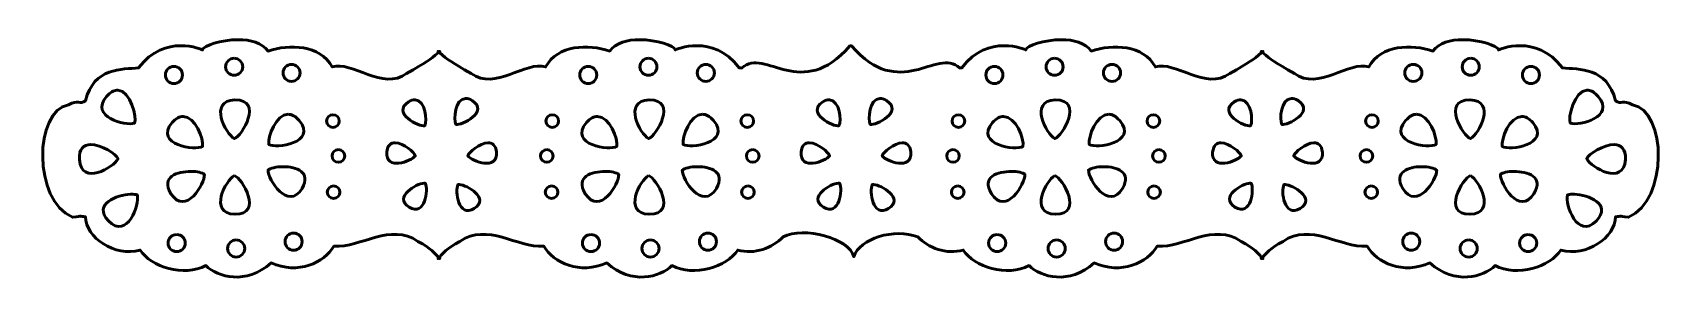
# Model space of a CAD drawing. Header units: centimetres. Extents: x -15.6 to 16.4, y -2.6 to 2.3.
import ezdxf

# ---------------------------------------------------------------- set-up
doc = ezdxf.new("R2010")
doc.units = ezdxf.units.CM
doc.header["$MEASUREMENT"] = 0
doc.layers.add('Layer 1', color=7, linetype='Continuous')

msp = doc.modelspace()

# ---------------------------------------------------------------- linework, layer by layer
at = {"layer": 'Layer 1', "color": 56, "lineweight": 53}
for points, knots in [([(-11.5845, 2.17001), (-11.92373, 2.17017), (-12.26834, 2.04982), (-12.28399, 1.97157), (-12.28399, 1.97157), (-12.28399, 1.97157), (-13.01654, 2.30779), (-13.53332, 1.61934), (-13.53332, 1.61934), (-13.85417, 1.58962), (-14.40836, 1.63183), (-14.57429, 0.97772), (-14.57429, 0.97772), (-14.6871, 0.89131), (-14.71411, 1.00448), (-14.90502, 0.89752), (-14.90502, 0.89752), (-15.57568, 0.78498), (-15.60341, -0.98051), (-14.82482, -1.301), (-14.82482, -1.301), (-14.6017, -1.27147), (-14.70083, -1.28913), (-14.57429, -1.29273), (-14.57429, -1.29273), (-14.56503, -1.70247), (-14.00277, -2.0857), (-13.50521, -1.94427), (-13.50521, -1.94427), (-13.29546, -2.26956), (-12.64641, -2.47988), (-12.21867, -2.24771), (-12.21867, -2.24771), (-11.9885, -2.47394), (-11.43697, -2.63406), (-10.94454, -2.19479), (-10.94454, -2.19479), (-10.42268, -2.43049), (-9.89956, -2.19246), (-9.71671, -1.87068), (-9.71671, -1.87068), (-9.18626, -1.89874), (-8.61482, -1.40312), (-8.07464, -1.77477), (-8.07464, -1.77477), (-7.82476, -1.90428), (-7.73048, -2.01953), (-7.68273, -2.07656), (-7.68273, -2.07656), (-7.68273, -2.07656), (-7.68273, -2.11211), (-7.68273, -2.11211), (-7.68273, -2.11211), (-7.67753, -2.1094), (-7.67189, -2.10424), (-7.66537, -2.09723), (-7.66537, -2.09723), (-7.65885, -2.10425), (-7.6532, -2.1094), (-7.64801, -2.11211), (-7.64801, -2.11211), (-7.64801, -2.11211), (-7.64801, -2.07656), (-7.64801, -2.07656), (-7.64801, -2.07656), (-7.60026, -2.01953), (-7.50597, -1.90428), (-7.2561, -1.77477), (-7.2561, -1.77477), (-6.71592, -1.40313), (-6.14448, -1.89874), (-5.61403, -1.87068), (-5.61403, -1.87068), (-5.43118, -2.19247), (-4.90806, -2.4305), (-4.3862, -2.19479), (-4.3862, -2.19479), (-3.89376, -2.63406), (-3.34224, -2.47394), (-3.11207, -2.24771), (-3.11207, -2.24771), (-2.68433, -2.47988), (-2.03529, -2.26956), (-1.82553, -1.94427), (-1.82553, -1.94427), (-1.49984, -2.03685), (-1.14624, -1.90443), (-0.93835, -1.68713), (-0.93835, -1.68713), (-0.53723, -1.46981), (0.35837, -1.71217), (0.44244, -2.07656), (0.44244, -2.07656), (0.55051, -1.7165), (1.23822, -1.51192), (1.69177, -1.68465), (1.69177, -1.68465), (1.89933, -1.90347), (2.25447, -2.03721), (2.58143, -1.94427), (2.58143, -1.94427), (2.79118, -2.26956), (3.44023, -2.47988), (3.86797, -2.24771), (3.86797, -2.24771), (4.09814, -2.47394), (4.64967, -2.63406), (5.1421, -2.19479), (5.1421, -2.19479), (5.66396, -2.43049), (6.18708, -2.19246), (6.36993, -1.87068), (6.36993, -1.87068), (6.90038, -1.89874), (7.47182, -1.40312), (8.012, -1.77477), (8.012, -1.77477), (8.26188, -1.90428), (8.35616, -2.01953), (8.40391, -2.07656), (8.40391, -2.07656), (8.40391, -2.07656), (8.40391, -2.11211), (8.40391, -2.11211), (8.40391, -2.11211), (8.40911, -2.1094), (8.41475, -2.10424), (8.42127, -2.09723), (8.42127, -2.09723), (8.42779, -2.10425), (8.43344, -2.1094), (8.43863, -2.11211), (8.43863, -2.11211), (8.43863, -2.11211), (8.43863, -2.07656), (8.43863, -2.07656), (8.43863, -2.07656), (8.48638, -2.01953), (8.58067, -1.90428), (8.83054, -1.77477), (8.83054, -1.77477), (9.37072, -1.40313), (9.94216, -1.89874), (10.47261, -1.87068), (10.47261, -1.87068), (10.65546, -2.19247), (11.17858, -2.4305), (11.70044, -2.19479), (11.70044, -2.19479), (12.19288, -2.63406), (12.7444, -2.47394), (12.97457, -2.24771), (12.97457, -2.24771), (13.40231, -2.47988), (14.05135, -2.26956), (14.26111, -1.94427), (14.26111, -1.94427), (14.75867, -2.08571), (15.32093, -1.70248), (15.33019, -1.29273), (15.33019, -1.29273), (15.45673, -1.28913), (15.35759, -1.27147), (15.58072, -1.301), (15.58072, -1.301), (16.35931, -0.98051), (16.33158, 0.78498), (15.66092, 0.89752), (15.66092, 0.89752), (15.47001, 1.00448), (15.443, 0.89131), (15.33019, 0.97772), (15.33019, 0.97772), (15.16426, 1.63183), (14.61007, 1.58962), (14.28922, 1.61934), (14.28922, 1.61934), (13.77244, 2.30779), (13.03989, 1.97157), (13.03989, 1.97157), (13.03989, 1.97157), (13.02424, 2.04982), (12.67963, 2.17017), (12.3404, 2.17001), (12.3404, 2.17001), (12.1083, 2.1699), (11.8784, 2.11367), (11.75832, 1.94842), (11.75832, 1.94842), (11.34278, 2.08762), (10.74321, 2.07384), (10.50568, 1.63753), (10.50568, 1.63753), (10.12537, 1.7652), (9.51116, 1.16374), (9.05461, 1.50855), (9.05461, 1.50855), (8.66918, 1.72696), (8.58979, 1.78264), (8.43863, 1.91204), (8.43863, 1.91204), (8.43863, 1.91204), (8.43863, 1.94181), (8.43863, 1.94181), (8.43863, 1.94181), (8.43243, 1.93645), (8.42719, 1.93203), (8.42127, 1.92693), (8.42127, 1.92693), (8.41534, 1.93203), (8.4101, 1.93646), (8.40391, 1.94181), (8.40391, 1.94181), (8.40391, 1.94181), (8.40391, 1.91204), (8.40391, 1.91204), (8.40391, 1.91204), (8.25274, 1.78264), (8.17335, 1.72696), (7.78793, 1.50855), (7.78793, 1.50855), (7.33138, 1.16375), (6.71717, 1.76521), (6.33686, 1.63753), (6.33686, 1.63753), (6.09933, 2.07384), (5.49976, 2.08762), (5.08422, 1.94842), (5.08422, 1.94842), (4.96414, 2.11366), (4.73424, 2.1699), (4.50214, 2.17001), (4.50214, 2.17001), (4.16291, 2.17017), (3.8183, 2.04982), (3.80265, 1.97157), (3.80265, 1.97157), (3.80265, 1.97157), (3.0701, 2.30779), (2.55332, 1.61934), (2.55332, 1.61934), (2.53978, 1.61809), (2.52383, 1.61709), (2.5095, 1.61603), (2.5095, 1.61603), (2.5095, 1.61603), (2.5095, 1.62182), (2.5095, 1.62182), (2.5095, 1.62182), (2.05338, 2.01884), (1.34614, 0.95682), (0.39862, 2.04929), (0.39862, 2.04929), (0.39862, 2.04929), (0.36555, 2.04929), (0.36555, 2.04929), (0.36555, 2.04929), (-0.58197, 0.95683), (-1.28921, 2.01884), (-1.74533, 1.62182), (-1.74533, 1.62182), (-1.74533, 1.62182), (-1.74533, 1.61603), (-1.74533, 1.61603), (-1.74533, 1.61603), (-1.76251, 1.61726), (-1.78133, 1.61785), (-1.79742, 1.61934), (-1.79742, 1.61934), (-2.3142, 2.30779), (-3.04675, 1.97157), (-3.04675, 1.97157), (-3.04675, 1.97157), (-3.0624, 2.04982), (-3.40701, 2.17017), (-3.74624, 2.17001), (-3.74624, 2.17001), (-3.97834, 2.1699), (-4.20824, 2.11367), (-4.32832, 1.94842), (-4.32832, 1.94842), (-4.74386, 2.08762), (-5.34343, 2.07384), (-5.58096, 1.63753), (-5.58096, 1.63753), (-5.96127, 1.7652), (-6.57548, 1.16374), (-7.03203, 1.50855), (-7.03203, 1.50855), (-7.41746, 1.72696), (-7.49685, 1.78264), (-7.64801, 1.91204), (-7.64801, 1.91204), (-7.64801, 1.91204), (-7.64801, 1.94181), (-7.64801, 1.94181), (-7.64801, 1.94181), (-7.65421, 1.93645), (-7.65945, 1.93203), (-7.66537, 1.92693), (-7.66537, 1.92693), (-7.6713, 1.93203), (-7.67654, 1.93646), (-7.68273, 1.94181), (-7.68273, 1.94181), (-7.68273, 1.94181), (-7.68273, 1.91204), (-7.68273, 1.91204), (-7.68273, 1.91204), (-7.8339, 1.78264), (-7.91329, 1.72696), (-8.29871, 1.50855), (-8.29871, 1.50855), (-8.75526, 1.16375), (-9.36947, 1.76521), (-9.74978, 1.63753), (-9.74978, 1.63753), (-9.98731, 2.07384), (-10.58688, 2.08762), (-11.00242, 1.94842), (-11.00242, 1.94842), (-11.1225, 2.11366), (-11.3524, 2.1699), (-11.5845, 2.17001)], [0, 0, 0, 0, 0.01219512, 0.01219512, 0.01219512, 0.01219512, 0.02439024, 0.02439024, 0.02439024, 0.02439024, 0.03658537, 0.03658537, 0.03658537, 0.03658537, 0.04878049, 0.04878049, 0.04878049, 0.04878049, 0.06097561, 0.06097561, 0.06097561, 0.06097561, 0.07317073, 0.07317073, 0.07317073, 0.07317073, 0.08536585, 0.08536585, 0.08536585, 0.08536585, 0.09756098, 0.09756098, 0.09756098, 0.09756098, 0.1097561, 0.1097561, 0.1097561, 0.1097561, 0.12195122, 0.12195122, 0.12195122, 0.12195122, 0.13414634, 0.13414634, 0.13414634, 0.13414634, 0.14634146, 0.14634146, 0.14634146, 0.14634146, 0.15853659, 0.15853659, 0.15853659, 0.15853659, 0.17073171, 0.17073171, 0.17073171, 0.17073171, 0.18292683, 0.18292683, 0.18292683, 0.18292683, 0.19512195, 0.19512195, 0.19512195, 0.19512195, 0.20731707, 0.20731707, 0.20731707, 0.20731707, 0.2195122, 0.2195122, 0.2195122, 0.2195122, 0.23170732, 0.23170732, 0.23170732, 0.23170732, 0.24390244, 0.24390244, 0.24390244, 0.24390244, 0.25609756, 0.25609756, 0.25609756, 0.25609756, 0.26829268, 0.26829268, 0.26829268, 0.26829268, 0.2804878, 0.2804878, 0.2804878, 0.2804878, 0.29268293, 0.29268293, 0.29268293, 0.29268293, 0.30487805, 0.30487805, 0.30487805, 0.30487805, 0.31707317, 0.31707317, 0.31707317, 0.31707317, 0.32926829, 0.32926829, 0.32926829, 0.32926829, 0.34146341, 0.34146341, 0.34146341, 0.34146341, 0.35365854, 0.35365854, 0.35365854, 0.35365854, 0.36585366, 0.36585366, 0.36585366, 0.36585366, 0.37804878, 0.37804878, 0.37804878, 0.37804878, 0.3902439, 0.3902439, 0.3902439, 0.3902439, 0.40243902, 0.40243902, 0.40243902, 0.40243902, 0.41463415, 0.41463415, 0.41463415, 0.41463415, 0.42682927, 0.42682927, 0.42682927, 0.42682927, 0.43902439, 0.43902439, 0.43902439, 0.43902439, 0.45121951, 0.45121951, 0.45121951, 0.45121951, 0.46341463, 0.46341463, 0.46341463, 0.46341463, 0.47560976, 0.47560976, 0.47560976, 0.47560976, 0.48780488, 0.48780488, 0.48780488, 0.48780488, 0.5, 0.5, 0.5, 0.5, 0.51219512, 0.51219512, 0.51219512, 0.51219512, 0.52439024, 0.52439024, 0.52439024, 0.52439024, 0.53658537, 0.53658537, 0.53658537, 0.53658537, 0.54878049, 0.54878049, 0.54878049, 0.54878049, 0.56097561, 0.56097561, 0.56097561, 0.56097561, 0.57317073, 0.57317073, 0.57317073, 0.57317073, 0.58536585, 0.58536585, 0.58536585, 0.58536585, 0.59756098, 0.59756098, 0.59756098, 0.59756098, 0.6097561, 0.6097561, 0.6097561, 0.6097561, 0.62195122, 0.62195122, 0.62195122, 0.62195122, 0.63414634, 0.63414634, 0.63414634, 0.63414634, 0.64634146, 0.64634146, 0.64634146, 0.64634146, 0.65853659, 0.65853659, 0.65853659, 0.65853659, 0.67073171, 0.67073171, 0.67073171, 0.67073171, 0.68292683, 0.68292683, 0.68292683, 0.68292683, 0.69512195, 0.69512195, 0.69512195, 0.69512195, 0.70731707, 0.70731707, 0.70731707, 0.70731707, 0.7195122, 0.7195122, 0.7195122, 0.7195122, 0.73170732, 0.73170732, 0.73170732, 0.73170732, 0.74390244, 0.74390244, 0.74390244, 0.74390244, 0.75609756, 0.75609756, 0.75609756, 0.75609756, 0.76829268, 0.76829268, 0.76829268, 0.76829268, 0.7804878, 0.7804878, 0.7804878, 0.7804878, 0.79268293, 0.79268293, 0.79268293, 0.79268293, 0.80487805, 0.80487805, 0.80487805, 0.80487805, 0.81707317, 0.81707317, 0.81707317, 0.81707317, 0.82926829, 0.82926829, 0.82926829, 0.82926829, 0.84146341, 0.84146341, 0.84146341, 0.84146341, 0.85365854, 0.85365854, 0.85365854, 0.85365854, 0.86585366, 0.86585366, 0.86585366, 0.86585366, 0.87804878, 0.87804878, 0.87804878, 0.87804878, 0.8902439, 0.8902439, 0.8902439, 0.8902439, 0.90243902, 0.90243902, 0.90243902, 0.90243902, 0.91463415, 0.91463415, 0.91463415, 0.91463415, 0.92682927, 0.92682927, 0.92682927, 0.92682927, 0.93902439, 0.93902439, 0.93902439, 0.93902439, 0.95121951, 0.95121951, 0.95121951, 0.95121951, 0.96341463, 0.96341463, 0.96341463, 0.96341463, 0.97560976, 0.97560976, 0.97560976, 0.97560976, 1, 1, 1, 1]), ([(-12.84375, 1.64746), (-12.75149, 1.64746), (-12.67673, 1.5727), (-12.67673, 1.48044), (-12.67673, 1.48044), (-12.67673, 1.38818), (-12.75149, 1.31342), (-12.84375, 1.31342), (-12.84375, 1.31342), (-12.93601, 1.31342), (-13.01077, 1.38818), (-13.01077, 1.48044), (-13.01077, 1.48044), (-13.01077, 1.5727), (-12.93601, 1.64746), (-12.84375, 1.64746)], [0, 0, 0, 0, 0.2, 0.2, 0.2, 0.2, 0.4, 0.4, 0.4, 0.4, 0.6, 0.6, 0.6, 0.6, 1, 1, 1, 1]), ([(-11.66718, 1.80786), (-11.57492, 1.80786), (-11.50016, 1.7331), (-11.50016, 1.64084), (-11.50016, 1.64084), (-11.50016, 1.54858), (-11.57492, 1.47382), (-11.66718, 1.47382), (-11.66718, 1.47382), (-11.75944, 1.47382), (-11.8342, 1.54858), (-11.8342, 1.64084), (-11.8342, 1.64084), (-11.8342, 1.7331), (-11.75944, 1.80786), (-11.66718, 1.80786)], [0, 0, 0, 0, 0.2, 0.2, 0.2, 0.2, 0.4, 0.4, 0.4, 0.4, 0.6, 0.6, 0.6, 0.6, 1, 1, 1, 1]), ([(-10.54518, 1.68797), (-10.45292, 1.68797), (-10.37816, 1.61321), (-10.37816, 1.52095), (-10.37816, 1.52095), (-10.37816, 1.42869), (-10.45292, 1.35393), (-10.54518, 1.35393), (-10.54518, 1.35393), (-10.63744, 1.35393), (-10.7122, 1.42869), (-10.7122, 1.52095), (-10.7122, 1.52095), (-10.7122, 1.61321), (-10.63744, 1.68797), (-10.54518, 1.68797)], [0, 0, 0, 0, 0.2, 0.2, 0.2, 0.2, 0.4, 0.4, 0.4, 0.4, 0.6, 0.6, 0.6, 0.6, 1, 1, 1, 1]), ([(-4.7475, 1.64746), (-4.65524, 1.64746), (-4.58048, 1.5727), (-4.58048, 1.48044), (-4.58048, 1.48044), (-4.58048, 1.38818), (-4.65524, 1.31342), (-4.7475, 1.31342), (-4.7475, 1.31342), (-4.83976, 1.31342), (-4.91452, 1.38818), (-4.91452, 1.48044), (-4.91452, 1.48044), (-4.91452, 1.5727), (-4.83976, 1.64746), (-4.7475, 1.64746)], [0, 0, 0, 0, 0.2, 0.2, 0.2, 0.2, 0.4, 0.4, 0.4, 0.4, 0.6, 0.6, 0.6, 0.6, 1, 1, 1, 1]), ([(-3.57093, 1.80786), (-3.47867, 1.80786), (-3.40391, 1.7331), (-3.40391, 1.64084), (-3.40391, 1.64084), (-3.40391, 1.54858), (-3.47867, 1.47382), (-3.57093, 1.47382), (-3.57093, 1.47382), (-3.66319, 1.47382), (-3.73795, 1.54858), (-3.73795, 1.64084), (-3.73795, 1.64084), (-3.73795, 1.7331), (-3.66319, 1.80786), (-3.57093, 1.80786)], [0, 0, 0, 0, 0.2, 0.2, 0.2, 0.2, 0.4, 0.4, 0.4, 0.4, 0.6, 0.6, 0.6, 0.6, 1, 1, 1, 1]), ([(-2.44893, 1.68797), (-2.35667, 1.68797), (-2.28191, 1.61321), (-2.28191, 1.52095), (-2.28191, 1.52095), (-2.28191, 1.42869), (-2.35667, 1.35393), (-2.44893, 1.35393), (-2.44893, 1.35393), (-2.54119, 1.35393), (-2.61595, 1.42869), (-2.61595, 1.52095), (-2.61595, 1.52095), (-2.61595, 1.61321), (-2.54119, 1.68797), (-2.44893, 1.68797)], [0, 0, 0, 0, 0.2, 0.2, 0.2, 0.2, 0.4, 0.4, 0.4, 0.4, 0.6, 0.6, 0.6, 0.6, 1, 1, 1, 1]), ([(3.19, 1.64746), (3.28226, 1.64746), (3.35702, 1.5727), (3.35702, 1.48044), (3.35702, 1.48044), (3.35702, 1.38818), (3.28226, 1.31342), (3.19, 1.31342), (3.19, 1.31342), (3.09774, 1.31342), (3.02298, 1.38818), (3.02298, 1.48044), (3.02298, 1.48044), (3.02298, 1.5727), (3.09774, 1.64746), (3.19, 1.64746)], [0, 0, 0, 0, 0.2, 0.2, 0.2, 0.2, 0.4, 0.4, 0.4, 0.4, 0.6, 0.6, 0.6, 0.6, 1, 1, 1, 1]), ([(4.36657, 1.80786), (4.45883, 1.80786), (4.53359, 1.7331), (4.53359, 1.64084), (4.53359, 1.64084), (4.53359, 1.54858), (4.45883, 1.47382), (4.36657, 1.47382), (4.36657, 1.47382), (4.27431, 1.47382), (4.19955, 1.54858), (4.19955, 1.64084), (4.19955, 1.64084), (4.19955, 1.7331), (4.27431, 1.80786), (4.36657, 1.80786)], [0, 0, 0, 0, 0.2, 0.2, 0.2, 0.2, 0.4, 0.4, 0.4, 0.4, 0.6, 0.6, 0.6, 0.6, 1, 1, 1, 1]), ([(5.48857, 1.68797), (5.58083, 1.68797), (5.65559, 1.61321), (5.65559, 1.52095), (5.65559, 1.52095), (5.65559, 1.42869), (5.58083, 1.35393), (5.48857, 1.35393), (5.48857, 1.35393), (5.39631, 1.35393), (5.32155, 1.42869), (5.32155, 1.52095), (5.32155, 1.52095), (5.32155, 1.61321), (5.39631, 1.68797), (5.48857, 1.68797)], [0, 0, 0, 0, 0.2, 0.2, 0.2, 0.2, 0.4, 0.4, 0.4, 0.4, 0.6, 0.6, 0.6, 0.6, 1, 1, 1, 1]), ([(11.37637, 1.68797), (11.46863, 1.68797), (11.54339, 1.61321), (11.54339, 1.52095), (11.54339, 1.52095), (11.54339, 1.42869), (11.46863, 1.35393), (11.37637, 1.35393), (11.37637, 1.35393), (11.28411, 1.35393), (11.20935, 1.42869), (11.20935, 1.52095), (11.20935, 1.52095), (11.20935, 1.61321), (11.28411, 1.68797), (11.37637, 1.68797)], [0, 0, 0, 0, 0.2, 0.2, 0.2, 0.2, 0.4, 0.4, 0.4, 0.4, 0.6, 0.6, 0.6, 0.6, 1, 1, 1, 1]), ([(12.49837, 1.80786), (12.59063, 1.80786), (12.66539, 1.7331), (12.66539, 1.64084), (12.66539, 1.64084), (12.66539, 1.54858), (12.59063, 1.47382), (12.49837, 1.47382), (12.49837, 1.47382), (12.40611, 1.47382), (12.33135, 1.54858), (12.33135, 1.64084), (12.33135, 1.64084), (12.33135, 1.7331), (12.40611, 1.80786), (12.49837, 1.80786)], [0, 0, 0, 0, 0.2, 0.2, 0.2, 0.2, 0.4, 0.4, 0.4, 0.4, 0.6, 0.6, 0.6, 0.6, 1, 1, 1, 1]), ([(13.67494, 1.64746), (13.7672, 1.64746), (13.84196, 1.5727), (13.84196, 1.48044), (13.84196, 1.48044), (13.84196, 1.38818), (13.7672, 1.31342), (13.67494, 1.31342), (13.67494, 1.31342), (13.58268, 1.31342), (13.50792, 1.38818), (13.50792, 1.48044), (13.50792, 1.48044), (13.50792, 1.5727), (13.58268, 1.64746), (13.67494, 1.64746)], [0, 0, 0, 0, 0.2, 0.2, 0.2, 0.2, 0.4, 0.4, 0.4, 0.4, 0.6, 0.6, 0.6, 0.6, 1, 1, 1, 1]), ([(-13.93846, 1.18113), (-13.69306, 1.16963), (-13.55919, 0.64881), (-13.61269, 0.53869), (-13.61269, 0.53869), (-13.78886, 0.47631), (-14.50328, 0.66132), (-14.16005, 1.06041), (-14.16005, 1.06041), (-14.08854, 1.13922), (-14.02259, 1.17499), (-13.96244, 1.1803), (-13.96244, 1.1803), (-13.95429, 1.18101), (-13.94638, 1.18149), (-13.93846, 1.18112), (-13.93846, 1.18112), (-13.93846, 1.18112), (-13.93846, 1.18113), (-13.93846, 1.18113)], [0, 0, 0, 0, 0.16666667, 0.16666667, 0.16666667, 0.16666667, 0.33333333, 0.33333333, 0.33333333, 0.33333333, 0.5, 0.5, 0.5, 0.5, 0.66666667, 0.66666667, 0.66666667, 0.66666667, 1, 1, 1, 1]), ([(-11.65312, 0.99344), (-11.08557, 0.99886), (-11.51501, 0.28282), (-11.66387, 0.23772), (-11.66387, 0.23772), (-11.82928, 0.3247), (-12.17917, 0.97443), (-11.65312, 0.99344)], [0, 0, 0, 0, 0.33333333, 0.33333333, 0.33333333, 0.33333333, 1, 1, 1, 1]), ([(-8.13086, 0.99344), (-7.92761, 0.98674), (-7.89142, 0.58788), (-7.94317, 0.48825), (-7.94317, 0.48825), (-8.04935, 0.45842), (-8.5975, 0.7352), (-8.2615, 0.9521), (-8.2615, 0.9521), (-8.21194, 0.98216), (-8.1685, 0.99468), (-8.13086, 0.99344)], [0, 0, 0, 0, 0.25, 0.25, 0.25, 0.25, 0.5, 0.5, 0.5, 0.5, 1, 1, 1, 1]), ([(-7.14446, 1.0199), (-7.10682, 1.02114), (-7.06339, 1.00862), (-7.01382, 0.97856), (-7.01382, 0.97856), (-6.67782, 0.76166), (-7.2268, 0.48488), (-7.33297, 0.51471), (-7.33297, 0.51471), (-7.38472, 0.61434), (-7.34771, 1.0132), (-7.14445, 1.0199), (-7.14445, 1.0199), (-7.14445, 1.0199), (-7.14446, 1.0199), (-7.14446, 1.0199)], [0, 0, 0, 0, 0.2, 0.2, 0.2, 0.2, 0.4, 0.4, 0.4, 0.4, 0.6, 0.6, 0.6, 0.6, 1, 1, 1, 1]), ([(-3.55687, 0.99344), (-2.98932, 0.99886), (-3.41876, 0.28282), (-3.56762, 0.23772), (-3.56762, 0.23772), (-3.73303, 0.3247), (-4.08292, 0.97443), (-3.55687, 0.99344)], [0, 0, 0, 0, 0.33333333, 0.33333333, 0.33333333, 0.33333333, 1, 1, 1, 1]), ([(-0.03461, 0.99344), (0.16864, 0.98674), (0.20483, 0.58788), (0.15308, 0.48825), (0.15308, 0.48825), (0.0469, 0.45842), (-0.50125, 0.7352), (-0.16525, 0.9521), (-0.16525, 0.9521), (-0.11569, 0.98216), (-0.07225, 0.99468), (-0.03461, 0.99344)], [0, 0, 0, 0, 0.25, 0.25, 0.25, 0.25, 0.5, 0.5, 0.5, 0.5, 1, 1, 1, 1]), ([(0.95179, 1.0199), (0.98943, 1.02114), (1.03286, 1.00862), (1.08243, 0.97856), (1.08243, 0.97856), (1.41843, 0.76166), (0.86945, 0.48488), (0.76328, 0.51471), (0.76328, 0.51471), (0.71153, 0.61434), (0.74854, 1.0132), (0.9518, 1.0199), (0.9518, 1.0199), (0.9518, 1.0199), (0.95179, 1.0199), (0.95179, 1.0199)], [0, 0, 0, 0, 0.2, 0.2, 0.2, 0.2, 0.4, 0.4, 0.4, 0.4, 0.6, 0.6, 0.6, 0.6, 1, 1, 1, 1]), ([(4.38063, 0.99344), (4.94818, 0.99886), (4.51874, 0.28282), (4.36988, 0.23772), (4.36988, 0.23772), (4.20447, 0.3247), (3.85458, 0.97443), (4.38063, 0.99344)], [0, 0, 0, 0, 0.33333333, 0.33333333, 0.33333333, 0.33333333, 1, 1, 1, 1]), ([(8.00873, 0.99344), (8.21198, 0.98674), (8.24817, 0.58788), (8.19642, 0.48825), (8.19642, 0.48825), (8.09024, 0.45842), (7.54209, 0.7352), (7.87809, 0.9521), (7.87809, 0.9521), (7.92765, 0.98216), (7.97109, 0.99468), (8.00873, 0.99344)], [0, 0, 0, 0, 0.25, 0.25, 0.25, 0.25, 0.5, 0.5, 0.5, 0.5, 1, 1, 1, 1]), ([(8.99512, 1.0199), (9.03276, 1.02114), (9.07619, 1.00862), (9.12576, 0.97856), (9.12576, 0.97856), (9.46176, 0.76166), (8.91278, 0.48488), (8.80661, 0.51471), (8.80661, 0.51471), (8.75486, 0.61434), (8.79187, 1.0132), (8.99513, 1.0199), (8.99513, 1.0199), (8.99513, 1.0199), (8.99512, 1.0199), (8.99512, 1.0199)], [0, 0, 0, 0, 0.2, 0.2, 0.2, 0.2, 0.4, 0.4, 0.4, 0.4, 0.6, 0.6, 0.6, 0.6, 1, 1, 1, 1]), ([(12.48432, 0.99344), (13.01037, 0.97443), (12.66048, 0.32471), (12.49507, 0.23772), (12.49507, 0.23772), (12.34621, 0.28282), (11.91677, 0.99885), (12.48432, 0.99344)], [0, 0, 0, 0, 0.33333333, 0.33333333, 0.33333333, 0.33333333, 1, 1, 1, 1]), ([(14.76966, 1.18113), (14.77758, 1.1815), (14.78549, 1.18113), (14.79364, 1.18031), (14.79364, 1.18031), (14.8538, 1.175), (14.91974, 1.13924), (14.99125, 1.06042), (14.99125, 1.06042), (15.33448, 0.66132), (14.62007, 0.47632), (14.44389, 0.53869), (14.44389, 0.53869), (14.39039, 0.64881), (14.52426, 1.16964), (14.76966, 1.18113)], [0, 0, 0, 0, 0.2, 0.2, 0.2, 0.2, 0.4, 0.4, 0.4, 0.4, 0.6, 0.6, 0.6, 0.6, 1, 1, 1, 1]), ([(-12.66516, 0.67098), (-12.42554, 0.67214), (-12.25671, 0.22556), (-12.28482, 0.08228), (-12.28482, 0.08228), (-12.4133, -0.00539), (-13.24028, 0.10994), (-12.88013, 0.54861), (-12.88013, 0.54861), (-12.80473, 0.63563), (-12.73225, 0.67065), (-12.66516, 0.67098)], [0, 0, 0, 0, 0.25, 0.25, 0.25, 0.25, 0.5, 0.5, 0.5, 0.5, 1, 1, 1, 1]), ([(-10.60885, 0.7115), (-10.54176, 0.71118), (-10.46928, 0.67533), (-10.39388, 0.5883), (-10.39388, 0.5883), (-10.03373, 0.14963), (-10.86071, 0.03513), (-10.98919, 0.1228), (-10.98919, 0.1228), (-11.0173, 0.26607), (-10.84848, 0.71266), (-10.60885, 0.7115)], [0, 0, 0, 0, 0.25, 0.25, 0.25, 0.25, 0.5, 0.5, 0.5, 0.5, 1, 1, 1, 1]), ([(-9.73655, 0.7024), (-9.66823, 0.7024), (-9.61253, 0.64669), (-9.61253, 0.57838), (-9.61253, 0.57838), (-9.61253, 0.51006), (-9.66823, 0.45518), (-9.73655, 0.45518), (-9.73655, 0.45518), (-9.80487, 0.45518), (-9.86057, 0.51006), (-9.86057, 0.57838), (-9.86057, 0.57838), (-9.86057, 0.6467), (-9.80487, 0.7024), (-9.73655, 0.7024)], [0, 0, 0, 0, 0.2, 0.2, 0.2, 0.2, 0.4, 0.4, 0.4, 0.4, 0.6, 0.6, 0.6, 0.6, 1, 1, 1, 1]), ([(-5.44947, 0.7024), (-5.38115, 0.7024), (-5.32545, 0.64669), (-5.32545, 0.57838), (-5.32545, 0.57838), (-5.32545, 0.51006), (-5.38115, 0.45518), (-5.44947, 0.45518), (-5.44947, 0.45518), (-5.51779, 0.45518), (-5.57349, 0.51006), (-5.57349, 0.57838), (-5.57349, 0.57838), (-5.57349, 0.6467), (-5.51779, 0.7024), (-5.44947, 0.7024)], [0, 0, 0, 0, 0.2, 0.2, 0.2, 0.2, 0.4, 0.4, 0.4, 0.4, 0.6, 0.6, 0.6, 0.6, 1, 1, 1, 1]), ([(-4.56891, 0.67098), (-4.32929, 0.67214), (-4.16046, 0.22556), (-4.18857, 0.08228), (-4.18857, 0.08228), (-4.31705, -0.00539), (-5.14403, 0.10994), (-4.78388, 0.54861), (-4.78388, 0.54861), (-4.70848, 0.63563), (-4.636, 0.67065), (-4.56891, 0.67098)], [0, 0, 0, 0, 0.25, 0.25, 0.25, 0.25, 0.5, 0.5, 0.5, 0.5, 1, 1, 1, 1]), ([(-2.5126, 0.7115), (-2.44551, 0.71118), (-2.37303, 0.67533), (-2.29763, 0.5883), (-2.29763, 0.5883), (-1.93748, 0.14963), (-2.76446, 0.03513), (-2.89294, 0.1228), (-2.89294, 0.1228), (-2.92105, 0.26607), (-2.75223, 0.71266), (-2.5126, 0.7115)], [0, 0, 0, 0, 0.25, 0.25, 0.25, 0.25, 0.5, 0.5, 0.5, 0.5, 1, 1, 1, 1]), ([(-1.6403, 0.7024), (-1.57198, 0.7024), (-1.51628, 0.64669), (-1.51628, 0.57838), (-1.51628, 0.57838), (-1.51628, 0.51006), (-1.57198, 0.45518), (-1.6403, 0.45518), (-1.6403, 0.45518), (-1.70862, 0.45518), (-1.76432, 0.51006), (-1.76432, 0.57838), (-1.76432, 0.57838), (-1.76432, 0.6467), (-1.70862, 0.7024), (-1.6403, 0.7024)], [0, 0, 0, 0, 0.2, 0.2, 0.2, 0.2, 0.4, 0.4, 0.4, 0.4, 0.6, 0.6, 0.6, 0.6, 1, 1, 1, 1]), ([(2.48803, 0.7024), (2.55635, 0.7024), (2.61205, 0.64669), (2.61205, 0.57838), (2.61205, 0.57838), (2.61205, 0.51006), (2.55635, 0.45518), (2.48803, 0.45518), (2.48803, 0.45518), (2.41971, 0.45518), (2.36401, 0.51006), (2.36401, 0.57838), (2.36401, 0.57838), (2.36401, 0.6467), (2.41971, 0.7024), (2.48803, 0.7024)], [0, 0, 0, 0, 0.2, 0.2, 0.2, 0.2, 0.4, 0.4, 0.4, 0.4, 0.6, 0.6, 0.6, 0.6, 1, 1, 1, 1]), ([(3.36859, 0.67098), (3.60821, 0.67214), (3.77704, 0.22556), (3.74893, 0.08228), (3.74893, 0.08228), (3.62045, -0.00539), (2.79347, 0.10994), (3.15362, 0.54861), (3.15362, 0.54861), (3.22902, 0.63563), (3.3015, 0.67065), (3.36859, 0.67098)], [0, 0, 0, 0, 0.25, 0.25, 0.25, 0.25, 0.5, 0.5, 0.5, 0.5, 1, 1, 1, 1]), ([(5.4249, 0.7115), (5.49199, 0.71118), (5.56447, 0.67533), (5.63987, 0.5883), (5.63987, 0.5883), (6.00002, 0.14963), (5.17304, 0.03513), (5.04456, 0.1228), (5.04456, 0.1228), (5.01645, 0.26607), (5.18527, 0.71266), (5.4249, 0.7115)], [0, 0, 0, 0, 0.25, 0.25, 0.25, 0.25, 0.5, 0.5, 0.5, 0.5, 1, 1, 1, 1]), ([(6.2972, 0.7024), (6.36552, 0.7024), (6.42122, 0.64669), (6.42122, 0.57838), (6.42122, 0.57838), (6.42122, 0.51006), (6.36552, 0.45518), (6.2972, 0.45518), (6.2972, 0.45518), (6.22888, 0.45518), (6.17318, 0.51006), (6.17318, 0.57838), (6.17318, 0.57838), (6.17318, 0.6467), (6.22888, 0.7024), (6.2972, 0.7024)], [0, 0, 0, 0, 0.2, 0.2, 0.2, 0.2, 0.4, 0.4, 0.4, 0.4, 0.6, 0.6, 0.6, 0.6, 1, 1, 1, 1]), ([(10.56774, 0.7024), (10.63606, 0.7024), (10.69176, 0.64669), (10.69176, 0.57838), (10.69176, 0.57838), (10.69176, 0.51006), (10.63606, 0.45518), (10.56774, 0.45518), (10.56774, 0.45518), (10.49942, 0.45518), (10.44372, 0.51006), (10.44372, 0.57838), (10.44372, 0.57838), (10.44372, 0.6467), (10.49942, 0.7024), (10.56774, 0.7024)], [0, 0, 0, 0, 0.2, 0.2, 0.2, 0.2, 0.4, 0.4, 0.4, 0.4, 0.6, 0.6, 0.6, 0.6, 1, 1, 1, 1]), ([(11.44004, 0.7115), (11.67966, 0.71266), (11.84849, 0.26608), (11.82038, 0.1228), (11.82038, 0.1228), (11.6919, 0.03513), (10.86492, 0.14963), (11.22507, 0.5883), (11.22507, 0.5883), (11.30047, 0.67532), (11.37295, 0.71117), (11.44004, 0.7115)], [0, 0, 0, 0, 0.25, 0.25, 0.25, 0.25, 0.5, 0.5, 0.5, 0.5, 1, 1, 1, 1]), ([(13.49635, 0.67098), (13.56344, 0.67066), (13.63592, 0.63563), (13.71132, 0.54861), (13.71132, 0.54861), (14.07147, 0.10994), (13.24449, -0.00539), (13.11601, 0.08228), (13.11601, 0.08228), (13.0879, 0.22555), (13.25672, 0.67214), (13.49635, 0.67098)], [0, 0, 0, 0, 0.25, 0.25, 0.25, 0.25, 0.5, 0.5, 0.5, 0.5, 1, 1, 1, 1]), ([(-14.4759, 0.11866), (-14.26348, 0.12558), (-13.96648, -0.06713), (-13.93516, -0.15915), (-13.93516, -0.15915), (-14.01648, -0.32742), (-14.65485, -0.69913), (-14.6917, -0.17403), (-14.6917, -0.17403), (-14.70095, 0.03861), (-14.60335, 0.11451), (-14.4759, 0.11867), (-14.4759, 0.11867), (-14.4759, 0.11867), (-14.4759, 0.11866), (-14.4759, 0.11866)], [0, 0, 0, 0, 0.2, 0.2, 0.2, 0.2, 0.4, 0.4, 0.4, 0.4, 0.6, 0.6, 0.6, 0.6, 1, 1, 1, 1]), ([(-9.62989, 0.0211), (-9.56157, 0.0211), (-9.50587, -0.03461), (-9.50587, -0.10292), (-9.50587, -0.10292), (-9.50587, -0.17124), (-9.56157, -0.22694), (-9.62989, -0.22694), (-9.62989, -0.22694), (-9.69821, -0.22694), (-9.75309, -0.17124), (-9.75309, -0.10292), (-9.75309, -0.10292), (-9.75309, -0.0346), (-9.69821, 0.0211), (-9.62989, 0.0211)], [0, 0, 0, 0, 0.2, 0.2, 0.2, 0.2, 0.4, 0.4, 0.4, 0.4, 0.6, 0.6, 0.6, 0.6, 1, 1, 1, 1]), ([(-8.51864, 0.15339), (-8.3586, 0.14934), (-8.14062, -0.0319), (-8.12673, -0.10293), (-8.12673, -0.10293), (-8.20454, -0.21086), (-8.71375, -0.39755), (-8.68484, -0.02769), (-8.68484, -0.02769), (-8.67028, 0.10901), (-8.60248, 0.1555), (-8.51865, 0.15339), (-8.51865, 0.15339), (-8.51865, 0.15339), (-8.51864, 0.15339), (-8.51864, 0.15339)], [0, 0, 0, 0, 0.2, 0.2, 0.2, 0.2, 0.4, 0.4, 0.4, 0.4, 0.6, 0.6, 0.6, 0.6, 1, 1, 1, 1]), ([(-6.70707, 0.15339), (-6.62324, 0.15551), (-6.55461, 0.10902), (-6.54005, -0.02769), (-6.54005, -0.02769), (-6.51113, -0.39755), (-7.02035, -0.21086), (-7.09816, -0.10293), (-7.09816, -0.10293), (-7.08426, -0.0319), (-6.86711, 0.14934), (-6.70707, 0.15339)], [0, 0, 0, 0, 0.25, 0.25, 0.25, 0.25, 0.5, 0.5, 0.5, 0.5, 1, 1, 1, 1]), ([(-5.55613, 0.0211), (-5.48781, 0.0211), (-5.43293, -0.03461), (-5.43293, -0.10292), (-5.43293, -0.10292), (-5.43293, -0.17124), (-5.48781, -0.22694), (-5.55613, -0.22694), (-5.55613, -0.22694), (-5.62445, -0.22694), (-5.68015, -0.17124), (-5.68015, -0.10292), (-5.68015, -0.10292), (-5.68015, -0.0346), (-5.62445, 0.0211), (-5.55613, 0.0211)], [0, 0, 0, 0, 0.2, 0.2, 0.2, 0.2, 0.4, 0.4, 0.4, 0.4, 0.6, 0.6, 0.6, 0.6, 1, 1, 1, 1]), ([(-1.53364, 0.0211), (-1.46532, 0.0211), (-1.40962, -0.03461), (-1.40962, -0.10292), (-1.40962, -0.10292), (-1.40962, -0.17124), (-1.46532, -0.22694), (-1.53364, -0.22694), (-1.53364, -0.22694), (-1.60196, -0.22694), (-1.65684, -0.17124), (-1.65684, -0.10292), (-1.65684, -0.10292), (-1.65684, -0.0346), (-1.60196, 0.0211), (-1.53364, 0.0211)], [0, 0, 0, 0, 0.2, 0.2, 0.2, 0.2, 0.4, 0.4, 0.4, 0.4, 0.6, 0.6, 0.6, 0.6, 1, 1, 1, 1]), ([(-0.42239, 0.15339), (-0.26235, 0.14934), (-0.04437, -0.0319), (-0.03048, -0.10293), (-0.03048, -0.10293), (-0.10829, -0.21086), (-0.6175, -0.39755), (-0.58859, -0.02769), (-0.58859, -0.02769), (-0.57403, 0.10901), (-0.50623, 0.1555), (-0.4224, 0.15339), (-0.4224, 0.15339), (-0.4224, 0.15339), (-0.42239, 0.15339), (-0.42239, 0.15339)], [0, 0, 0, 0, 0.2, 0.2, 0.2, 0.2, 0.4, 0.4, 0.4, 0.4, 0.6, 0.6, 0.6, 0.6, 1, 1, 1, 1]), ([(1.38918, 0.15339), (1.47301, 0.15551), (1.54164, 0.10902), (1.5562, -0.02769), (1.5562, -0.02769), (1.58512, -0.39755), (1.0759, -0.21086), (0.99809, -0.10293), (0.99809, -0.10293), (1.01199, -0.0319), (1.22914, 0.14934), (1.38918, 0.15339)], [0, 0, 0, 0, 0.25, 0.25, 0.25, 0.25, 0.5, 0.5, 0.5, 0.5, 1, 1, 1, 1]), ([(2.38137, 0.0211), (2.44969, 0.0211), (2.50457, -0.03461), (2.50457, -0.10292), (2.50457, -0.10292), (2.50457, -0.17124), (2.44969, -0.22694), (2.38137, -0.22694), (2.38137, -0.22694), (2.31305, -0.22694), (2.25735, -0.17124), (2.25735, -0.10292), (2.25735, -0.10292), (2.25735, -0.0346), (2.31305, 0.0211), (2.38137, 0.0211)], [0, 0, 0, 0, 0.2, 0.2, 0.2, 0.2, 0.4, 0.4, 0.4, 0.4, 0.6, 0.6, 0.6, 0.6, 1, 1, 1, 1]), ([(6.40386, 0.0211), (6.47218, 0.0211), (6.52788, -0.03461), (6.52788, -0.10292), (6.52788, -0.10292), (6.52788, -0.17124), (6.47218, -0.22694), (6.40386, -0.22694), (6.40386, -0.22694), (6.33554, -0.22694), (6.28066, -0.17124), (6.28066, -0.10292), (6.28066, -0.10292), (6.28066, -0.0346), (6.33554, 0.0211), (6.40386, 0.0211)], [0, 0, 0, 0, 0.2, 0.2, 0.2, 0.2, 0.4, 0.4, 0.4, 0.4, 0.6, 0.6, 0.6, 0.6, 1, 1, 1, 1]), ([(7.62095, 0.15339), (7.78099, 0.14934), (7.99897, -0.0319), (8.01286, -0.10293), (8.01286, -0.10293), (7.93505, -0.21086), (7.42584, -0.39755), (7.45475, -0.02769), (7.45475, -0.02769), (7.46931, 0.10901), (7.53711, 0.1555), (7.62094, 0.15339), (7.62094, 0.15339), (7.62094, 0.15339), (7.62095, 0.15339), (7.62095, 0.15339)], [0, 0, 0, 0, 0.2, 0.2, 0.2, 0.2, 0.4, 0.4, 0.4, 0.4, 0.6, 0.6, 0.6, 0.6, 1, 1, 1, 1]), ([(9.43251, 0.15339), (9.51634, 0.15551), (9.58497, 0.10902), (9.59953, -0.02769), (9.59953, -0.02769), (9.62845, -0.39755), (9.11923, -0.21086), (9.04142, -0.10293), (9.04142, -0.10293), (9.05532, -0.0319), (9.27247, 0.14934), (9.43251, 0.15339)], [0, 0, 0, 0, 0.25, 0.25, 0.25, 0.25, 0.5, 0.5, 0.5, 0.5, 1, 1, 1, 1]), ([(10.46108, 0.0211), (10.5294, 0.0211), (10.58428, -0.03461), (10.58428, -0.10292), (10.58428, -0.10292), (10.58428, -0.17124), (10.5294, -0.22694), (10.46108, -0.22694), (10.46108, -0.22694), (10.39276, -0.22694), (10.33706, -0.17124), (10.33706, -0.10292), (10.33706, -0.10292), (10.33706, -0.0346), (10.39276, 0.0211), (10.46108, 0.0211)], [0, 0, 0, 0, 0.2, 0.2, 0.2, 0.2, 0.4, 0.4, 0.4, 0.4, 0.6, 0.6, 0.6, 0.6, 1, 1, 1, 1]), ([(15.30709, 0.11866), (15.43454, 0.1145), (15.53215, 0.0386), (15.52289, -0.17404), (15.52289, -0.17404), (15.48604, -0.69914), (14.84766, -0.32743), (14.76635, -0.15916), (14.76635, -0.15916), (14.79768, -0.06713), (15.09467, 0.12558), (15.30709, 0.11865), (15.30709, 0.11865), (15.30709, 0.11865), (15.30709, 0.11866), (15.30709, 0.11866)], [0, 0, 0, 0, 0.2, 0.2, 0.2, 0.2, 0.4, 0.4, 0.4, 0.4, 0.6, 0.6, 0.6, 0.6, 1, 1, 1, 1]), ([(-10.70807, -0.31459), (-10.45108, -0.31459), (-10.15475, -0.41522), (-10.33931, -0.73875), (-10.33931, -0.73875), (-10.61218, -1.18889), (-11.00953, -0.56674), (-11.0049, -0.37991), (-11.0049, -0.37991), (-10.96643, -0.34277), (-10.84268, -0.31457), (-10.70807, -0.31459)], [0, 0, 0, 0, 0.25, 0.25, 0.25, 0.25, 0.5, 0.5, 0.5, 0.5, 1, 1, 1, 1]), ([(-2.61182, -0.31459), (-2.35483, -0.31459), (-2.0585, -0.41522), (-2.24306, -0.73875), (-2.24306, -0.73875), (-2.51593, -1.18889), (-2.91328, -0.56674), (-2.90865, -0.37991), (-2.90865, -0.37991), (-2.87018, -0.34277), (-2.74643, -0.31457), (-2.61182, -0.31459)], [0, 0, 0, 0, 0.25, 0.25, 0.25, 0.25, 0.5, 0.5, 0.5, 0.5, 1, 1, 1, 1]), ([(5.32568, -0.31459), (5.58267, -0.31459), (5.879, -0.41522), (5.69444, -0.73875), (5.69444, -0.73875), (5.42157, -1.18889), (5.02422, -0.56674), (5.02885, -0.37991), (5.02885, -0.37991), (5.06732, -0.34277), (5.19107, -0.31457), (5.32568, -0.31459)], [0, 0, 0, 0, 0.25, 0.25, 0.25, 0.25, 0.5, 0.5, 0.5, 0.5, 1, 1, 1, 1]), ([(11.53926, -0.31459), (11.67387, -0.31457), (11.79762, -0.34277), (11.83609, -0.37991), (11.83609, -0.37991), (11.84071, -0.56674), (11.44337, -1.18889), (11.1705, -0.73875), (11.1705, -0.73875), (10.98594, -0.41522), (11.28227, -0.31463), (11.53926, -0.31459)], [0, 0, 0, 0, 0.25, 0.25, 0.25, 0.25, 0.5, 0.5, 0.5, 0.5, 1, 1, 1, 1]), ([(-12.51054, -0.40637), (-12.39042, -0.40706), (-12.28443, -0.42992), (-12.24844, -0.46259), (-12.24844, -0.46259), (-12.23808, -0.64919), (-12.61589, -1.28365), (-12.90246, -0.8421), (-12.90246, -0.8421), (-13.10612, -0.50926), (-12.77481, -0.40483), (-12.51055, -0.40637), (-12.51055, -0.40637), (-12.51055, -0.40637), (-12.51054, -0.40637), (-12.51054, -0.40637)], [0, 0, 0, 0, 0.2, 0.2, 0.2, 0.2, 0.4, 0.4, 0.4, 0.4, 0.6, 0.6, 0.6, 0.6, 1, 1, 1, 1]), ([(-11.66387, -0.4874), (-11.51501, -0.5325), (-11.08557, -1.24936), (-11.65312, -1.24394), (-11.65312, -1.24394), (-12.17917, -1.22494), (-11.82928, -0.57438), (-11.66387, -0.4874)], [0, 0, 0, 0, 0.33333333, 0.33333333, 0.33333333, 0.33333333, 1, 1, 1, 1]), ([(-7.95474, -0.63705), (-7.94497, -0.6366), (-7.93657, -0.63766), (-7.92994, -0.63954), (-7.92994, -0.63954), (-7.86861, -0.75762), (-7.93106, -1.29577), (-8.24827, -1.10339), (-8.24827, -1.10339), (-8.56327, -0.90004), (-8.10127, -0.64373), (-7.95475, -0.63706), (-7.95475, -0.63706), (-7.95475, -0.63706), (-7.95474, -0.63705), (-7.95474, -0.63705)], [0, 0, 0, 0, 0.2, 0.2, 0.2, 0.2, 0.4, 0.4, 0.4, 0.4, 0.6, 0.6, 0.6, 0.6, 1, 1, 1, 1]), ([(-4.41429, -0.40637), (-4.29417, -0.40706), (-4.18818, -0.42992), (-4.15219, -0.46259), (-4.15219, -0.46259), (-4.14183, -0.64919), (-4.51964, -1.28365), (-4.80621, -0.8421), (-4.80621, -0.8421), (-5.00987, -0.50926), (-4.67856, -0.40483), (-4.4143, -0.40637), (-4.4143, -0.40637), (-4.4143, -0.40637), (-4.41429, -0.40637), (-4.41429, -0.40637)], [0, 0, 0, 0, 0.2, 0.2, 0.2, 0.2, 0.4, 0.4, 0.4, 0.4, 0.6, 0.6, 0.6, 0.6, 1, 1, 1, 1]), ([(-3.56762, -0.4874), (-3.41876, -0.5325), (-2.98932, -1.24936), (-3.55687, -1.24394), (-3.55687, -1.24394), (-4.08292, -1.22494), (-3.73303, -0.57438), (-3.56762, -0.4874)], [0, 0, 0, 0, 0.33333333, 0.33333333, 0.33333333, 0.33333333, 1, 1, 1, 1]), ([(0.14151, -0.63705), (0.15128, -0.6366), (0.15968, -0.63766), (0.16631, -0.63954), (0.16631, -0.63954), (0.22764, -0.75762), (0.16519, -1.29577), (-0.15202, -1.10339), (-0.15202, -1.10339), (-0.46702, -0.90004), (-0.00502, -0.64373), (0.1415, -0.63706), (0.1415, -0.63706), (0.1415, -0.63706), (0.14151, -0.63705), (0.14151, -0.63705)], [0, 0, 0, 0, 0.2, 0.2, 0.2, 0.2, 0.4, 0.4, 0.4, 0.4, 0.6, 0.6, 0.6, 0.6, 1, 1, 1, 1]), ([(3.52321, -0.40637), (3.64333, -0.40706), (3.74932, -0.42992), (3.78531, -0.46259), (3.78531, -0.46259), (3.79567, -0.64919), (3.41786, -1.28365), (3.13129, -0.8421), (3.13129, -0.8421), (2.92763, -0.50926), (3.25894, -0.40483), (3.5232, -0.40637), (3.5232, -0.40637), (3.5232, -0.40637), (3.52321, -0.40637), (3.52321, -0.40637)], [0, 0, 0, 0, 0.2, 0.2, 0.2, 0.2, 0.4, 0.4, 0.4, 0.4, 0.6, 0.6, 0.6, 0.6, 1, 1, 1, 1]), ([(4.36988, -0.4874), (4.51874, -0.5325), (4.94818, -1.24936), (4.38063, -1.24394), (4.38063, -1.24394), (3.85458, -1.22494), (4.20447, -0.57438), (4.36988, -0.4874)], [0, 0, 0, 0, 0.33333333, 0.33333333, 0.33333333, 0.33333333, 1, 1, 1, 1]), ([(8.18484, -0.63705), (8.19461, -0.6366), (8.20301, -0.63766), (8.20964, -0.63954), (8.20964, -0.63954), (8.27097, -0.75762), (8.20852, -1.29577), (7.89131, -1.10339), (7.89131, -1.10339), (7.57631, -0.90004), (8.03831, -0.64373), (8.18483, -0.63706), (8.18483, -0.63706), (8.18483, -0.63706), (8.18484, -0.63705), (8.18484, -0.63705)], [0, 0, 0, 0, 0.2, 0.2, 0.2, 0.2, 0.4, 0.4, 0.4, 0.4, 0.6, 0.6, 0.6, 0.6, 1, 1, 1, 1]), ([(12.49507, -0.4874), (12.66048, -0.57438), (13.01037, -1.22494), (12.48432, -1.24394), (12.48432, -1.24394), (11.91677, -1.24936), (12.34621, -0.53249), (12.49507, -0.4874)], [0, 0, 0, 0, 0.33333333, 0.33333333, 0.33333333, 0.33333333, 1, 1, 1, 1]), ([(13.34173, -0.40637), (13.60599, -0.40484), (13.9373, -0.50926), (13.73364, -0.8421), (13.73364, -0.8421), (13.44708, -1.28365), (13.06927, -0.64919), (13.07962, -0.46259), (13.07962, -0.46259), (13.11561, -0.42992), (13.2216, -0.40706), (13.34172, -0.40637), (13.34172, -0.40637), (13.34172, -0.40637), (13.34173, -0.40637), (13.34173, -0.40637)], [0, 0, 0, 0, 0.2, 0.2, 0.2, 0.2, 0.4, 0.4, 0.4, 0.4, 0.6, 0.6, 0.6, 0.6, 1, 1, 1, 1]), ([(-13.6929, -0.85203), (-13.63215, -0.84946), (-13.58324, -0.85539), (-13.55813, -0.87022), (-13.55813, -0.87022), (-13.51026, -1.05087), (-13.7521, -1.74907), (-14.12202, -1.37458), (-14.12202, -1.37458), (-14.43727, -1.03801), (-13.95615, -0.86319), (-13.6929, -0.85203)], [0, 0, 0, 0, 0.25, 0.25, 0.25, 0.25, 0.5, 0.5, 0.5, 0.5, 1, 1, 1, 1]), ([(-9.72332, -0.68831), (-9.655, -0.68831), (-9.5993, -0.74319), (-9.5993, -0.81151), (-9.5993, -0.81151), (-9.5993, -0.87983), (-9.655, -0.93553), (-9.72332, -0.93553), (-9.72332, -0.93553), (-9.79164, -0.93553), (-9.84652, -0.87982), (-9.84652, -0.81151), (-9.84652, -0.81151), (-9.84652, -0.74319), (-9.79164, -0.68831), (-9.72332, -0.68831)], [0, 0, 0, 0, 0.2, 0.2, 0.2, 0.2, 0.4, 0.4, 0.4, 0.4, 0.6, 0.6, 0.6, 0.6, 1, 1, 1, 1]), ([(-7.28088, -0.66351), (-7.27673, -0.66306), (-7.27254, -0.66325), (-7.26765, -0.66351), (-7.26765, -0.66351), (-7.12113, -0.67018), (-6.65912, -0.92649), (-6.97413, -1.12984), (-6.97413, -1.12984), (-7.29134, -1.32222), (-7.35379, -0.78407), (-7.29246, -0.66599), (-7.29246, -0.66599), (-7.28914, -0.66506), (-7.28503, -0.66395), (-7.28088, -0.6635), (-7.28088, -0.6635), (-7.28088, -0.6635), (-7.28088, -0.66351), (-7.28088, -0.66351)], [0, 0, 0, 0, 0.16666667, 0.16666667, 0.16666667, 0.16666667, 0.33333333, 0.33333333, 0.33333333, 0.33333333, 0.5, 0.5, 0.5, 0.5, 0.66666667, 0.66666667, 0.66666667, 0.66666667, 1, 1, 1, 1]), ([(-5.4627, -0.68831), (-5.39438, -0.68831), (-5.3395, -0.74319), (-5.3395, -0.81151), (-5.3395, -0.81151), (-5.3395, -0.87983), (-5.39438, -0.93553), (-5.4627, -0.93553), (-5.4627, -0.93553), (-5.53102, -0.93553), (-5.58672, -0.87982), (-5.58672, -0.81151), (-5.58672, -0.81151), (-5.58672, -0.74319), (-5.53102, -0.68831), (-5.4627, -0.68831)], [0, 0, 0, 0, 0.2, 0.2, 0.2, 0.2, 0.4, 0.4, 0.4, 0.4, 0.6, 0.6, 0.6, 0.6, 1, 1, 1, 1]), ([(-1.62707, -0.68831), (-1.55875, -0.68831), (-1.50305, -0.74319), (-1.50305, -0.81151), (-1.50305, -0.81151), (-1.50305, -0.87983), (-1.55875, -0.93553), (-1.62707, -0.93553), (-1.62707, -0.93553), (-1.69539, -0.93553), (-1.75027, -0.87982), (-1.75027, -0.81151), (-1.75027, -0.81151), (-1.75027, -0.74319), (-1.69539, -0.68831), (-1.62707, -0.68831)], [0, 0, 0, 0, 0.2, 0.2, 0.2, 0.2, 0.4, 0.4, 0.4, 0.4, 0.6, 0.6, 0.6, 0.6, 1, 1, 1, 1]), ([(0.81537, -0.66351), (0.81952, -0.66306), (0.82371, -0.66325), (0.8286, -0.66351), (0.8286, -0.66351), (0.97512, -0.67018), (1.43713, -0.92649), (1.12212, -1.12984), (1.12212, -1.12984), (0.80491, -1.32222), (0.74246, -0.78407), (0.80379, -0.66599), (0.80379, -0.66599), (0.80711, -0.66506), (0.81122, -0.66395), (0.81537, -0.6635), (0.81537, -0.6635), (0.81537, -0.6635), (0.81537, -0.66351), (0.81537, -0.66351)], [0, 0, 0, 0, 0.16666667, 0.16666667, 0.16666667, 0.16666667, 0.33333333, 0.33333333, 0.33333333, 0.33333333, 0.5, 0.5, 0.5, 0.5, 0.66666667, 0.66666667, 0.66666667, 0.66666667, 1, 1, 1, 1]), ([(2.4748, -0.68831), (2.54312, -0.68831), (2.598, -0.74319), (2.598, -0.81151), (2.598, -0.81151), (2.598, -0.87983), (2.54312, -0.93553), (2.4748, -0.93553), (2.4748, -0.93553), (2.40648, -0.93553), (2.35078, -0.87982), (2.35078, -0.81151), (2.35078, -0.81151), (2.35078, -0.74319), (2.40648, -0.68831), (2.4748, -0.68831)], [0, 0, 0, 0, 0.2, 0.2, 0.2, 0.2, 0.4, 0.4, 0.4, 0.4, 0.6, 0.6, 0.6, 0.6, 1, 1, 1, 1]), ([(6.31043, -0.68831), (6.37875, -0.68831), (6.43445, -0.74319), (6.43445, -0.81151), (6.43445, -0.81151), (6.43445, -0.87983), (6.37875, -0.93553), (6.31043, -0.93553), (6.31043, -0.93553), (6.24211, -0.93553), (6.18723, -0.87982), (6.18723, -0.81151), (6.18723, -0.81151), (6.18723, -0.74319), (6.24211, -0.68831), (6.31043, -0.68831)], [0, 0, 0, 0, 0.2, 0.2, 0.2, 0.2, 0.4, 0.4, 0.4, 0.4, 0.6, 0.6, 0.6, 0.6, 1, 1, 1, 1]), ([(8.8587, -0.66351), (8.86285, -0.66306), (8.86704, -0.66325), (8.87193, -0.66351), (8.87193, -0.66351), (9.01845, -0.67018), (9.48046, -0.92649), (9.16545, -1.12984), (9.16545, -1.12984), (8.84824, -1.32222), (8.78579, -0.78407), (8.84712, -0.66599), (8.84712, -0.66599), (8.85044, -0.66506), (8.85455, -0.66395), (8.8587, -0.6635), (8.8587, -0.6635), (8.8587, -0.6635), (8.8587, -0.66351), (8.8587, -0.66351)], [0, 0, 0, 0, 0.16666667, 0.16666667, 0.16666667, 0.16666667, 0.33333333, 0.33333333, 0.33333333, 0.33333333, 0.5, 0.5, 0.5, 0.5, 0.66666667, 0.66666667, 0.66666667, 0.66666667, 1, 1, 1, 1]), ([(10.55451, -0.68831), (10.62283, -0.68831), (10.67771, -0.74319), (10.67771, -0.81151), (10.67771, -0.81151), (10.67771, -0.87983), (10.62283, -0.93553), (10.55451, -0.93553), (10.55451, -0.93553), (10.48619, -0.93553), (10.43049, -0.87982), (10.43049, -0.81151), (10.43049, -0.81151), (10.43049, -0.74319), (10.48619, -0.68831), (10.55451, -0.68831)], [0, 0, 0, 0, 0.2, 0.2, 0.2, 0.2, 0.4, 0.4, 0.4, 0.4, 0.6, 0.6, 0.6, 0.6, 1, 1, 1, 1]), ([(14.48109, -0.85203), (14.49461, -0.85161), (14.5089, -0.85139), (14.52408, -0.85203), (14.52408, -0.85203), (14.78733, -0.86319), (15.26845, -1.03801), (14.9532, -1.37458), (14.9532, -1.37458), (14.58328, -1.74907), (14.34143, -1.05087), (14.38931, -0.87022), (14.38931, -0.87022), (14.40814, -0.8591), (14.44053, -0.85331), (14.48109, -0.85203)], [0, 0, 0, 0, 0.2, 0.2, 0.2, 0.2, 0.4, 0.4, 0.4, 0.4, 0.6, 0.6, 0.6, 0.6, 1, 1, 1, 1]), ([(-12.79001, -1.63999), (-12.69775, -1.63999), (-12.62299, -1.71475), (-12.62299, -1.80701), (-12.62299, -1.80701), (-12.62299, -1.89926), (-12.69775, -1.97403), (-12.79001, -1.97403), (-12.79001, -1.97403), (-12.88227, -1.97403), (-12.95703, -1.89927), (-12.95703, -1.80701), (-12.95703, -1.80701), (-12.95703, -1.71476), (-12.88227, -1.63999), (-12.79001, -1.63999)], [0, 0, 0, 0, 0.2, 0.2, 0.2, 0.2, 0.4, 0.4, 0.4, 0.4, 0.6, 0.6, 0.6, 0.6, 1, 1, 1, 1]), ([(-11.62749, -1.74665), (-11.53523, -1.74665), (-11.46047, -1.82141), (-11.46047, -1.91367), (-11.46047, -1.91367), (-11.46047, -2.00593), (-11.53523, -2.08069), (-11.62749, -2.08069), (-11.62749, -2.08069), (-11.71975, -2.08069), (-11.79451, -2.00593), (-11.79451, -1.91367), (-11.79451, -1.91367), (-11.79451, -1.82142), (-11.71975, -1.74665), (-11.62749, -1.74665)], [0, 0, 0, 0, 0.2, 0.2, 0.2, 0.2, 0.4, 0.4, 0.4, 0.4, 0.6, 0.6, 0.6, 0.6, 1, 1, 1, 1]), ([(-10.50467, -1.6127), (-10.41241, -1.6127), (-10.33765, -1.68746), (-10.33765, -1.77972), (-10.33765, -1.77972), (-10.33765, -1.87198), (-10.41241, -1.94674), (-10.50467, -1.94674), (-10.50467, -1.94674), (-10.59693, -1.94674), (-10.67169, -1.87198), (-10.67169, -1.77972), (-10.67169, -1.77972), (-10.67169, -1.68747), (-10.59693, -1.6127), (-10.50467, -1.6127)], [0, 0, 0, 0, 0.2, 0.2, 0.2, 0.2, 0.4, 0.4, 0.4, 0.4, 0.6, 0.6, 0.6, 0.6, 1, 1, 1, 1]), ([(-4.69376, -1.63999), (-4.6015, -1.63999), (-4.52674, -1.71475), (-4.52674, -1.80701), (-4.52674, -1.80701), (-4.52674, -1.89926), (-4.6015, -1.97403), (-4.69376, -1.97403), (-4.69376, -1.97403), (-4.78602, -1.97403), (-4.86078, -1.89927), (-4.86078, -1.80701), (-4.86078, -1.80701), (-4.86078, -1.71476), (-4.78602, -1.63999), (-4.69376, -1.63999)], [0, 0, 0, 0, 0.2, 0.2, 0.2, 0.2, 0.4, 0.4, 0.4, 0.4, 0.6, 0.6, 0.6, 0.6, 1, 1, 1, 1]), ([(-3.53124, -1.74665), (-3.43898, -1.74665), (-3.36422, -1.82141), (-3.36422, -1.91367), (-3.36422, -1.91367), (-3.36422, -2.00593), (-3.43898, -2.08069), (-3.53124, -2.08069), (-3.53124, -2.08069), (-3.6235, -2.08069), (-3.69826, -2.00593), (-3.69826, -1.91367), (-3.69826, -1.91367), (-3.69826, -1.82142), (-3.6235, -1.74665), (-3.53124, -1.74665)], [0, 0, 0, 0, 0.2, 0.2, 0.2, 0.2, 0.4, 0.4, 0.4, 0.4, 0.6, 0.6, 0.6, 0.6, 1, 1, 1, 1]), ([(-2.40842, -1.6127), (-2.31616, -1.6127), (-2.2414, -1.68746), (-2.2414, -1.77972), (-2.2414, -1.77972), (-2.2414, -1.87198), (-2.31616, -1.94674), (-2.40842, -1.94674), (-2.40842, -1.94674), (-2.50068, -1.94674), (-2.57544, -1.87198), (-2.57544, -1.77972), (-2.57544, -1.77972), (-2.57544, -1.68747), (-2.50068, -1.6127), (-2.40842, -1.6127)], [0, 0, 0, 0, 0.2, 0.2, 0.2, 0.2, 0.4, 0.4, 0.4, 0.4, 0.6, 0.6, 0.6, 0.6, 1, 1, 1, 1]), ([(3.24374, -1.63999), (3.336, -1.63999), (3.41076, -1.71475), (3.41076, -1.80701), (3.41076, -1.80701), (3.41076, -1.89926), (3.336, -1.97403), (3.24374, -1.97403), (3.24374, -1.97403), (3.15148, -1.97403), (3.07672, -1.89927), (3.07672, -1.80701), (3.07672, -1.80701), (3.07672, -1.71476), (3.15148, -1.63999), (3.24374, -1.63999)], [0, 0, 0, 0, 0.2, 0.2, 0.2, 0.2, 0.4, 0.4, 0.4, 0.4, 0.6, 0.6, 0.6, 0.6, 1, 1, 1, 1]), ([(4.40626, -1.74665), (4.49852, -1.74665), (4.57328, -1.82141), (4.57328, -1.91367), (4.57328, -1.91367), (4.57328, -2.00593), (4.49852, -2.08069), (4.40626, -2.08069), (4.40626, -2.08069), (4.314, -2.08069), (4.23924, -2.00593), (4.23924, -1.91367), (4.23924, -1.91367), (4.23924, -1.82142), (4.314, -1.74665), (4.40626, -1.74665)], [0, 0, 0, 0, 0.2, 0.2, 0.2, 0.2, 0.4, 0.4, 0.4, 0.4, 0.6, 0.6, 0.6, 0.6, 1, 1, 1, 1]), ([(5.52908, -1.6127), (5.62134, -1.6127), (5.6961, -1.68746), (5.6961, -1.77972), (5.6961, -1.77972), (5.6961, -1.87198), (5.62134, -1.94674), (5.52908, -1.94674), (5.52908, -1.94674), (5.43682, -1.94674), (5.36206, -1.87198), (5.36206, -1.77972), (5.36206, -1.77972), (5.36206, -1.68747), (5.43682, -1.6127), (5.52908, -1.6127)], [0, 0, 0, 0, 0.2, 0.2, 0.2, 0.2, 0.4, 0.4, 0.4, 0.4, 0.6, 0.6, 0.6, 0.6, 1, 1, 1, 1]), ([(11.33586, -1.6127), (11.42812, -1.6127), (11.50288, -1.68746), (11.50288, -1.77972), (11.50288, -1.77972), (11.50288, -1.87198), (11.42812, -1.94674), (11.33586, -1.94674), (11.33586, -1.94674), (11.2436, -1.94674), (11.16884, -1.87198), (11.16884, -1.77972), (11.16884, -1.77972), (11.16884, -1.68747), (11.2436, -1.6127), (11.33586, -1.6127)], [0, 0, 0, 0, 0.2, 0.2, 0.2, 0.2, 0.4, 0.4, 0.4, 0.4, 0.6, 0.6, 0.6, 0.6, 1, 1, 1, 1]), ([(12.45869, -1.74665), (12.55095, -1.74665), (12.62571, -1.82141), (12.62571, -1.91367), (12.62571, -1.91367), (12.62571, -2.00593), (12.55095, -2.08069), (12.45869, -2.08069), (12.45869, -2.08069), (12.36643, -2.08069), (12.29167, -2.00593), (12.29167, -1.91367), (12.29167, -1.91367), (12.29167, -1.82142), (12.36643, -1.74665), (12.45869, -1.74665)], [0, 0, 0, 0, 0.2, 0.2, 0.2, 0.2, 0.4, 0.4, 0.4, 0.4, 0.6, 0.6, 0.6, 0.6, 1, 1, 1, 1]), ([(13.6212, -1.63999), (13.71346, -1.63999), (13.78822, -1.71475), (13.78822, -1.80701), (13.78822, -1.80701), (13.78822, -1.89926), (13.71346, -1.97403), (13.6212, -1.97403), (13.6212, -1.97403), (13.52894, -1.97403), (13.45418, -1.89927), (13.45418, -1.80701), (13.45418, -1.80701), (13.45418, -1.71476), (13.52894, -1.63999), (13.6212, -1.63999)], [0, 0, 0, 0, 0.2, 0.2, 0.2, 0.2, 0.4, 0.4, 0.4, 0.4, 0.6, 0.6, 0.6, 0.6, 1, 1, 1, 1])]:
    msp.add_open_spline(points, degree=3, knots=knots, dxfattribs=at)

doc.saveas('drawing.dxf')
